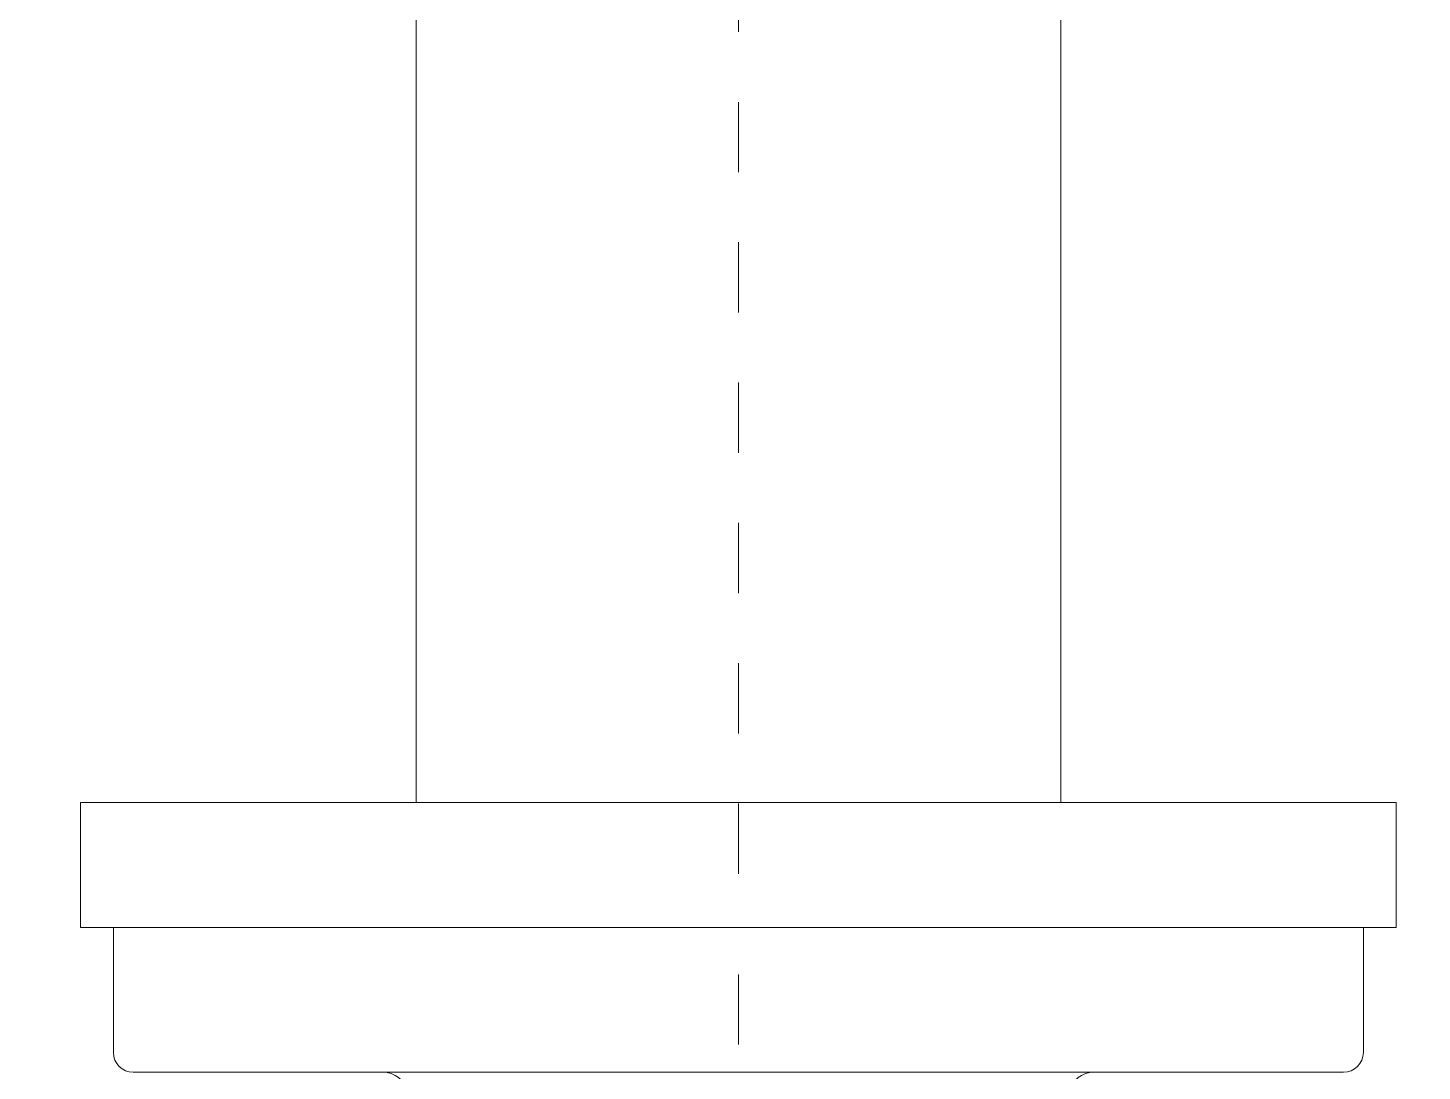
# Model space of a CAD drawing. Header units: millimetres. Extents: x 100 to 1590, y 100 to 694.
# Drawn here: x 1402.921 to 1404.908, y 549.039 to 550.527 of the extents above; entities that cross this region are included whole.
import ezdxf

# ---------------------------------------------------------------- set-up
doc = ezdxf.new("R2010")
doc.units = ezdxf.units.MM
doc.linetypes.add('CENTER', pattern=[2, 1.25, -0.25, 0.25, -0.25])
doc.linetypes.add('SGC_DASHDOT', pattern=[1, 0.5, -0.25, 0, -0.25])
for name, color, linetype, lineweight in [('Centro', 1, 'CENTER', 5), ('contorno', 1, 'Continuous', 9), ('HACHURA', 1, 'Continuous', 18), ('SGC-EIXOS', 9, 'SGC_DASHDOT', 9), ('SGC-Tubos (Desenho Bifilar)', 6, 'Continuous', 9)]:
    doc.layers.add(name, color=color, linetype=linetype, lineweight=lineweight)

# ---------------------------------------------------------------- blocks, each defined once
blk = doc.blocks.new('CARCAÇA DE ENTRADA WHT 40')
at = {"layer": 'HACHURA'}
for points in [[(-1127.97, 9663.16), (-1127.97, 9643.16), (-1117.97, 9643.16), (-1117.97, 9663.16), (-1114.97, 9663.16), (-1122.97, 9677.02), (-1130.97, 9663.16)], [(-1080.47, 9671.67), (-1090.47, 9661.67), (-1060.47, 9631.67), (-1030.47, 9661.67), (-1040.47, 9671.67), (-1050.47, 9661.67), (-1060.47, 9671.67), (-1070.47, 9661.67)]]:
    blk.add_hatch(color=256, dxfattribs=at).paths.add_polyline_path(points)
at = {"layer": 'Centro'}
for p, q in [((-1060.47, 9692.7), (-1060.47, 9756.16)), ((-1164.4, 9653.16), (-952.47, 9653.16))]:
    blk.add_line(p, q, dxfattribs=at)
at = {"layer": 'contorno'}
for p, q in [((-1155.47, 9734.16), (-1155.47, 9753.16)), ((-1155.47, 9753.16), (-965.47, 9753.16)), ((-965.47, 9753.16), (-965.47, 9734.16)), ((-968.47, 9731.16), (-1152.47, 9731.16)), ((-1107.47, 9716.23), (-1110.68, 9728.2)), ((-1013.47, 9716.23), (-1010.27, 9728.2)), ((-1160.47, 9715.16), (-1160.47, 9591.16)), ((-1147.47, 9715.16), (-1160.47, 9715.16)), ((-1107.47, 9716.23), (-1107.47, 9709.16)), ((-1013.47, 9716.23), (-1013.47, 9709.16)), ((-973.47, 9715.16), (-960.47, 9715.16)), ((-960.47, 9715.16), (-960.47, 9591.16)), ((-1145.47, 9713.16), (-1145.47, 9593.16)), ((-975.47, 9709.16), (-975.47, 9713.16)), ((-975.47, 9709.16), (-975.47, 9593.16)), ((-1111.47, 9705.16), (-1135.47, 9705.16)), ((-985.47, 9705.16), (-1009.47, 9705.16)), ((-1093.47, 9693.16), (-1027.47, 9693.16)), ((-1100.47, 9620.16), (-1100.47, 9686.16)), ((-1020.47, 9686.16), (-1020.47, 9620.16)), ((-1130.97, 9663.16), (-1122.97, 9677.02)), ((-1114.97, 9663.16), (-1122.97, 9677.02)), ((-1130.97, 9663.16), (-1127.97, 9663.16)), ((-1127.97, 9663.16), (-1127.97, 9643.16)), ((-1117.97, 9663.16), (-1114.97, 9663.16)), ((-1117.97, 9663.16), (-1117.97, 9643.16)), ((-1127.97, 9643.16), (-1117.97, 9643.16)), ((-1027.47, 9613.16), (-1093.47, 9613.16)), ((-985.47, 9601.16), (-1135.47, 9601.16)), ((-1158.05, 9591.16), (-1160.47, 9591.16)), ((-1147.47, 9591.16), (-1158.05, 9591.16)), ((-973.47, 9591.16), (-960.47, 9591.16))]:
    blk.add_line(p, q, dxfattribs=at)
blk.add_lwpolyline([(-1050.47, 9661.67), (-1060.47, 9671.67), (-1070.47, 9661.67), (-1080.47, 9671.67), (-1090.47, 9661.67), (-1060.47, 9631.67), (-1030.47, 9661.67), (-1040.47, 9671.67)], close=True, dxfattribs=at)
for centre, radius, start, end in [((-1152.47, 9734.16), 3, 180, 270), ((-968.47, 9734.16), 3, 270, 0), ((-1114.54, 9727.16), 4, 15, 90), ((-1006.4, 9727.16), 4, 90, 165), ((-1147.47, 9713.16), 2, 0, 90), ((-973.47, 9713.16), 2, 90, 180), ((-1111.47, 9709.16), 4, 270, 0), ((-1009.47, 9709.16), 4, 180, 270), ((-1082.57, 9712.8), 26.86, 193.9256, 233.8391), ((-1038.37, 9712.8), 26.86, 306.1609, 346.0744), ((-1093.47, 9686.16), 7, 90, 180), ((-1027.47, 9686.16), 7, 0, 90), ((-1093.47, 9620.16), 7, 180, 270), ((-1027.47, 9620.16), 7, 270, 0), ((-1147.47, 9593.16), 2, 270, 0), ((-973.47, 9593.16), 2, 180, 270)]:
    blk.add_arc(centre, radius, start, end, dxfattribs=at)
blk = doc.blocks.new('BB-1-CA06-N10-D80-S0-L552')
at = {"layer": 'SGC-EIXOS'}
blk.add_line((276.0915, 0), (-276.0915, 0), dxfattribs=at)
at = {"layer": 'SGC-Tubos (Desenho Bifilar)'}
for p, q in [((257.0915, 49), (-257.0915, 49)), ((257.0915, -49), (-257.0915, -49))]:
    blk.add_line(p, q, dxfattribs=at)
blk.add_lwpolyline([(-276.0915, -100), (-276.0915, 100), (-257.0915, 100), (-257.0915, -100)], close=True, dxfattribs=at)

msp = doc.modelspace()

# ---------------------------------------------------------------- block references
at = {"layer": 'contorno', "xscale": -0.009375000000000001, "yscale": 0.009375000000000001, "zscale": 0.009375000000000001}
msp.add_blockref('CARCAÇA DE ENTRADA WHT 40', (1393.9917, 457.8082), dxfattribs=at)
at = {"layer": 'SGC-Tubos (Desenho Bifilar)', "xscale": 0.009375000000000001, "yscale": 0.009375000000000001, "zscale": 0.009375000000000001, "rotation": 89.99999999999999}
msp.add_blockref('BB-1-CA06-N10-D80-S0-L552', (1403.9337, 551.8325), dxfattribs=at)

doc.saveas('drawing.dxf')
